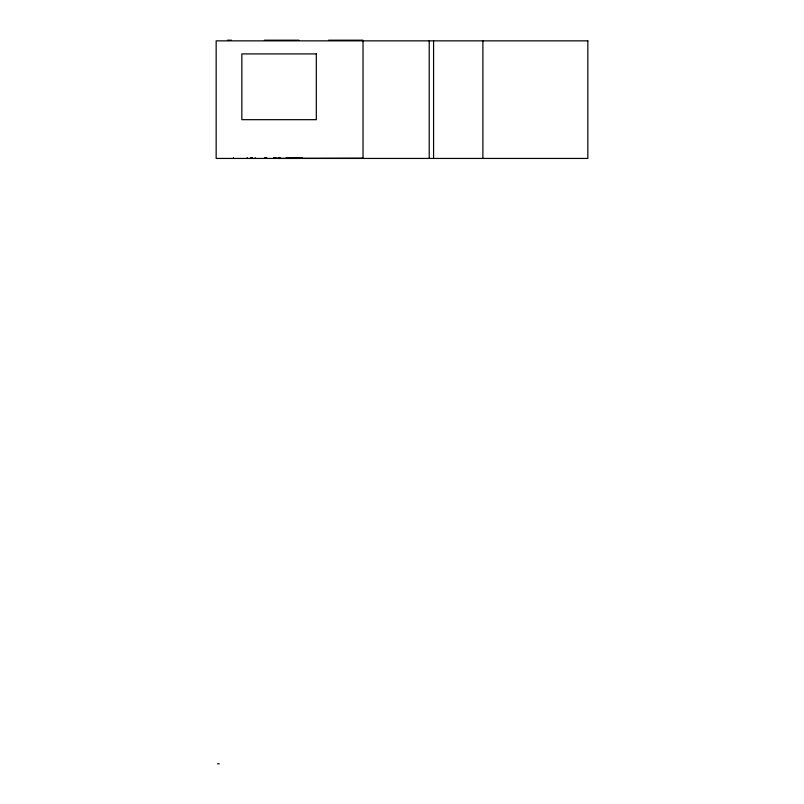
<?xml version="1.0" encoding="UTF-8"?>
<svg xmlns="http://www.w3.org/2000/svg" width="804" height="804" viewBox="0 0 804 804"><rect width="100%" height="100%" fill="white"/><g stroke="black" fill="none" stroke-linecap="round" stroke-linejoin="round"><path stroke-width="1.21" d="M280.254 158.428L278.043 158.298L280.867 158.428M280.847 158.287L278.656 158.298M251.652 158.378L251.682 158.348A1.176 1.105 -90 0 1 250.908 157.996A1.206 1.136 -90 0 0 252.436 158.016M274.978 158.378L273.802 157.996M252.104 158.257L252.466 157.996A1.216 1.146 90 0 1 250.838 158.026L251.692 158.338M266.526 158.257L266.888 157.996A1.216 1.146 -90 0 1 265.25 158.026A1.216 1.146 90 0 0 266.064 158.378L265.32 157.996M275.43 158.257L275.792 157.996A1.206 1.136 90 0 1 274.164 158.016A1.216 1.146 -90 0 0 275.782 158.026M277.893 158.438L362.624 158.207M227.472 40.2L231.451 40.2M264.385 40.2L298.887 40.2M328.484 40.2L362.996 40.2M286.023 158.006L302.575 158.006M362.061 158.207L362.604 158.207M217.462 763.8L219.201 763.8M274.234 157.996L274.616 158.378A1.216 1.146 90 0 0 275.43 158.026A1.186 1.116 -90 0 1 273.842 158.006M264.918 158.016A1.206 1.136 -90 0 0 266.526 158.016A1.186 1.116 90 0 1 264.938 158.006L265.25 158.257M250.486 158.026A1.216 1.146 90 0 0 252.104 158.026A1.186 1.116 -90 0 1 250.526 158.006L250.838 158.257M265.702 158.378L265.682 158.348A1.176 1.105 90 0 0 266.446 157.996M251.25 158.338A1.176 1.105 90 0 0 252.034 157.996A1.176 1.105 -90 0 1 251.25 158.338L251.29 158.378M482.892 40.853L482.892 158.438M433.577 40.853L433.577 158.438M429.215 40.853L429.215 158.438M363.026 40.853L363.026 158.438M277.008 157.735L277.008 158.438M255.23 157.735L255.23 158.438M247.23 157.564L247.23 158.438M233.461 157.735L233.461 158.438M275.36 157.996A1.176 1.105 -90 0 1 274.576 158.338M587.845 40.853L216.155 40.853L216.155 158.438L587.845 158.438L587.845 40.853M316.314 53.918L241.843 53.918L241.843 119.675L316.314 119.675L316.314 53.918"/></g></svg>
